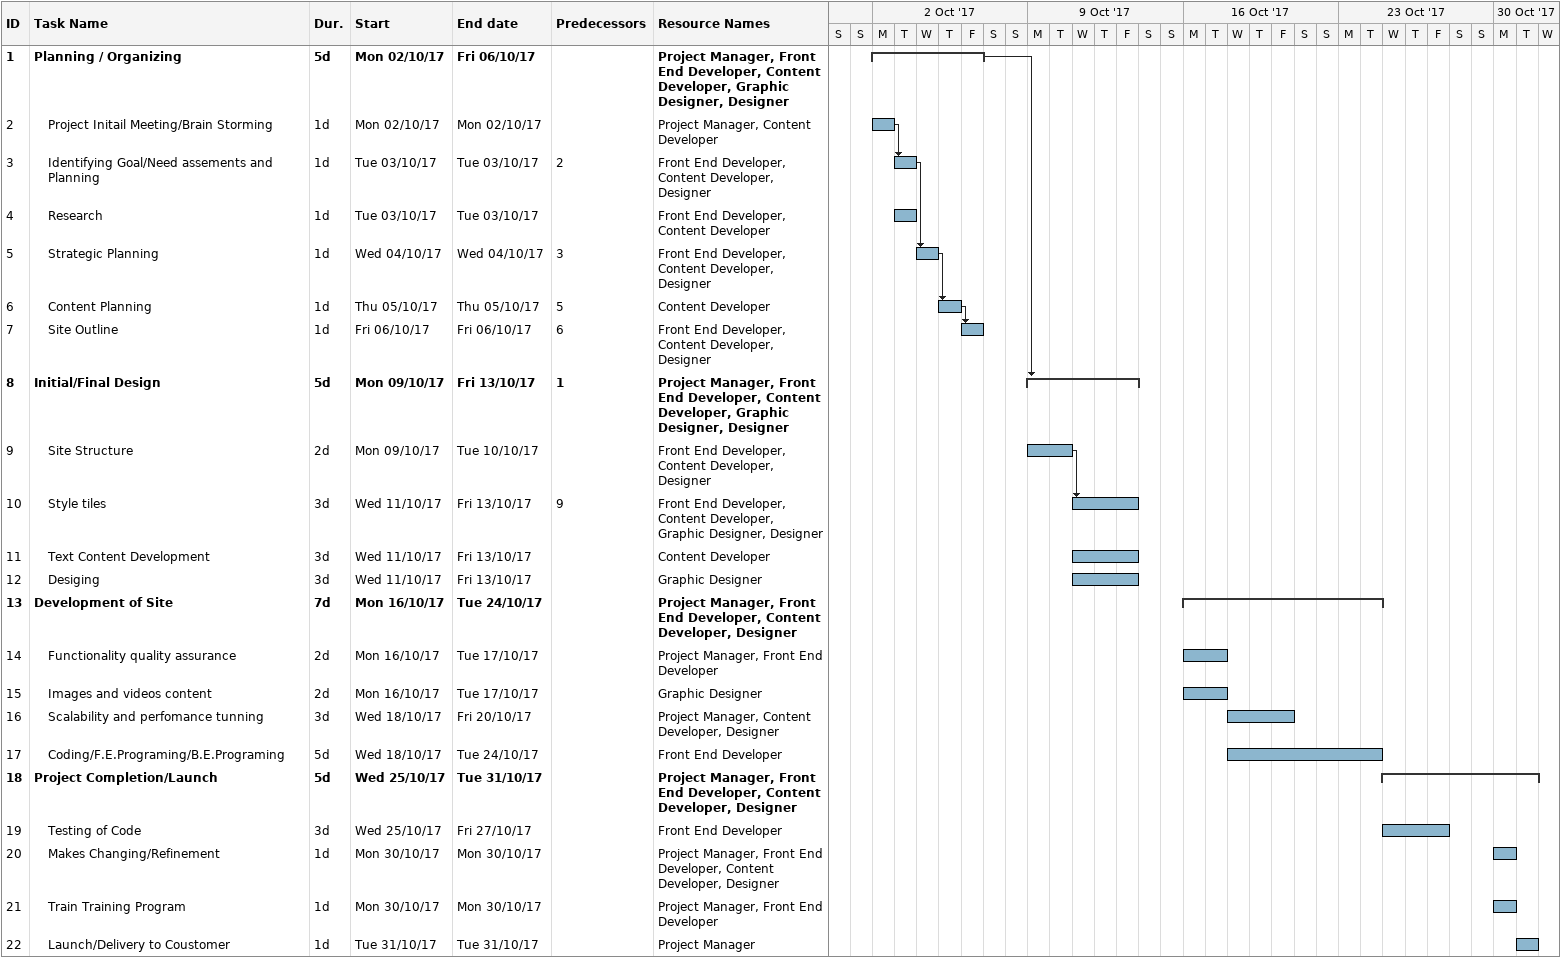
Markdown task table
| ID | Level | Task | Duration | Start | Finish | Predecessors | Resources |
|---|---|---|---|---|---|---|---|
| 1 | 1 | **Planning / Organizing** | 5d | 2017-10-02 | 2017-10-06 |  | Project Manager, Front End Developer, Content Developer, Graphic Designer, Designer |
| 2 | 2 | Project Initail Meeting/Brain Storming | 1d | 2017-10-02 | 2017-10-02 |  | Project Manager, Content Developer |
| 3 | 2 | Identifying Goal/Need assements and Planning | 1d | 2017-10-03 | 2017-10-03 | 2 | Front End Developer, Content Developer, Designer |
| 4 | 2 | Research | 1d | 2017-10-03 | 2017-10-03 |  | Front End Developer, Content Developer |
| 5 | 2 | Strategic Planning | 1d | 2017-10-04 | 2017-10-04 | 3 | Front End Developer, Content Developer, Designer |
| 6 | 2 | Content Planning | 1d | 2017-10-05 | 2017-10-05 | 5 | Content Developer |
| 7 | 2 | Site Outline | 1d | 2017-10-06 | 2017-10-06 | 6 | Front End Developer, Content Developer, Designer |
| 8 | 1 | **Initial/Final Design** | 5d | 2017-10-09 | 2017-10-13 | 1 | Project Manager, Front End Developer, Content Developer, Graphic Designer, Designer |
| 9 | 2 | Site Structure | 2d | 2017-10-09 | 2017-10-10 |  | Front End Developer, Content Developer, Designer |
| 10 | 2 | Style tiles | 3d | 2017-10-11 | 2017-10-13 | 9 | Front End Developer, Content Developer, Graphic Designer, Designer |
| 11 | 2 | Text Content Development | 3d | 2017-10-11 | 2017-10-13 |  | Content Developer |
| 12 | 2 | Desiging | 3d | 2017-10-11 | 2017-10-13 |  | Graphic Designer |
| 13 | 1 | **Development of Site** | 7d | 2017-10-16 | 2017-10-24 |  | Project Manager, Front End Developer, Content Developer, Designer |
| 14 | 2 | Functionality quality assurance | 2d | 2017-10-16 | 2017-10-17 |  | Project Manager, Front End Developer |
| 15 | 2 | Images and videos content | 2d | 2017-10-16 | 2017-10-17 |  | Graphic Designer |
| 16 | 2 | Scalability and perfomance tunning | 3d | 2017-10-18 | 2017-10-20 |  | Project Manager, Content Developer, Designer |
| 17 | 2 | Coding/F.E.Programing/B.E.Programing | 5d | 2017-10-18 | 2017-10-24 |  | Front End Developer |
| 18 | 1 | **Project Completion/Launch** | 5d | 2017-10-25 | 2017-10-31 |  | Project Manager, Front End Developer, Content Developer, Designer |
| 19 | 2 | Testing of Code | 3d | 2017-10-25 | 2017-10-27 |  | Front End Developer |
| 20 | 2 | Makes Changing/Refinement | 1d | 2017-10-30 | 2017-10-30 |  | Project Manager, Front End Developer, Content Developer, Designer |
| 21 | 2 | Train Training Program | 1d | 2017-10-30 | 2017-10-30 |  | Project Manager, Front End Developer |
| 22 | 2 | Launch/Delivery to Coustomer | 1d | 2017-10-31 | 2017-10-31 |  | Project Manager |
